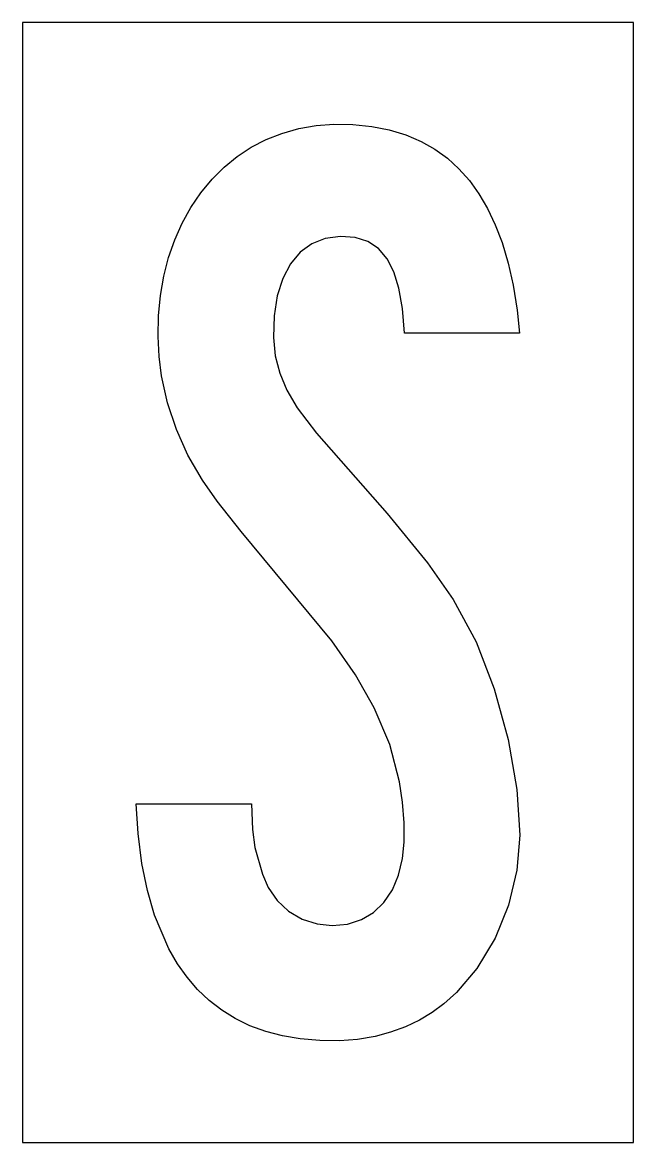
# Model space of a CAD drawing. Extents: x 0 to 12, y 0 to 22.
import ezdxf

# ---------------------------------------------------------------- set-up
doc = ezdxf.new("R2010")
doc.units = 0
doc.layers.add('CUT', color=7, linetype='Continuous')
doc.layers.add('OUTSIDE', color=1, linetype='Continuous')

msp = doc.modelspace()

# ---------------------------------------------------------------- linework, layer by layer
at = {"layer": 'CUT'}
msp.add_lwpolyline([(9.7084, 5.3501), (9.5444, 4.6659), (9.2796, 4.0122), (8.925, 3.4206), (8.5229, 2.9482), (8.2737, 2.7243), (8.0472, 2.5562), (7.7943, 2.4047), (7.5212, 2.2747), (7.2289, 2.1677), (6.9256, 2.0867), (6.5812, 2.0277), (6.2278, 2), (5.8387, 2.0035), (5.4551, 2.0366), (5.1099, 2.0953), (4.7788, 2.182), (4.468, 2.296), (4.1772, 2.437), (3.9151, 2.5991), (3.668, 2.7895), (3.4404, 3.0059), (3.2322, 3.248), (3.0465, 3.5112), (2.8771, 3.8038), (2.5966, 4.4656), (2.4561, 4.9497), (2.3476, 5.4832), (2.272, 6.0675), (2.2354, 6.6516), (4.4956, 6.6516), (4.5149, 6.15), (4.5628, 5.7963), (4.7111, 5.2743), (4.8259, 5.0097), (5.0036, 4.7527), (5.2259, 4.5448), (5.4917, 4.3885), (5.7844, 4.2942), (6.0835, 4.2635), (6.3861, 4.2923), (6.658, 4.3794), (6.8966, 4.522), (7.0994, 4.7174), (7.2636, 4.9628), (7.3845, 5.2495), (7.4634, 5.579), (7.4959, 5.9035), (7.4941, 6.2813), (7.4639, 6.6869), (7.4048, 7.0841), (7.2114, 7.8169), (6.9072, 8.5404), (6.5427, 9.1844), (6.0772, 9.8542), (4.2952, 11.9992), (3.8216, 12.5976), (3.5368, 13.007), (3.2512, 13.5022), (3.0223, 14.0074), (2.8481, 14.5276), (2.7312, 15.0562), (2.6823, 15.4414), (2.6626, 15.8329), (2.6722, 16.2367), (2.7109, 16.637), (2.7767, 17.0147), (2.8708, 17.3815), (2.9912, 17.7299), (3.1368, 18.0583), (3.3067, 18.3655), (3.5033, 18.655), (3.7228, 18.9201), (3.9598, 19.1555), (4.217, 19.3649), (4.4933, 19.5468), (4.7875, 19.6998), (5.0933, 19.8211), (5.4257, 19.915), (5.7678, 19.9745), (6.1116, 20), (6.4907, 19.9935), (6.858, 19.9564), (7.2036, 19.8887), (7.5271, 19.7904), (7.829, 19.6614), (8.0961, 19.51), (8.3435, 19.3307), (8.5714, 19.1232), (8.7767, 18.892), (8.9631, 18.6335), (9.1336, 18.3426), (9.2849, 18.0232), (9.417, 17.6756), (9.5369, 17.2728), (9.6353, 16.8376), (9.7151, 16.3466), (9.7604, 15.8993), (7.5002, 15.8993), (7.4598, 16.3829), (7.391, 16.7779), (7.2903, 17.1037), (7.1592, 17.359), (6.9914, 17.5566), (6.783, 17.6957), (6.5355, 17.7749), (6.2465, 17.7976), (5.9472, 17.7581), (5.6835, 17.6543), (5.453, 17.4861), (5.2624, 17.2585), (5.1107, 16.9698), (5.0036, 16.6276), (4.9425, 16.2358), (4.9292, 15.8089), (4.9652, 15.4493), (5.0521, 15.1103), (5.1945, 14.7754), (5.3961, 14.4332), (5.7765, 13.9318), (7.1608, 12.358), (7.9559, 11.3879), (8.4556, 10.6664), (8.9077, 9.8364), (9.2604, 8.913), (9.5351, 7.9169), (9.7067, 6.937), (9.7646, 6.0396)], close=True, dxfattribs=at)
at = {"layer": 'OUTSIDE'}
msp.add_lwpolyline([(0, 0), (12, 0), (12, 22), (0, 22)], close=True, dxfattribs=at)

doc.saveas('drawing.dxf')
